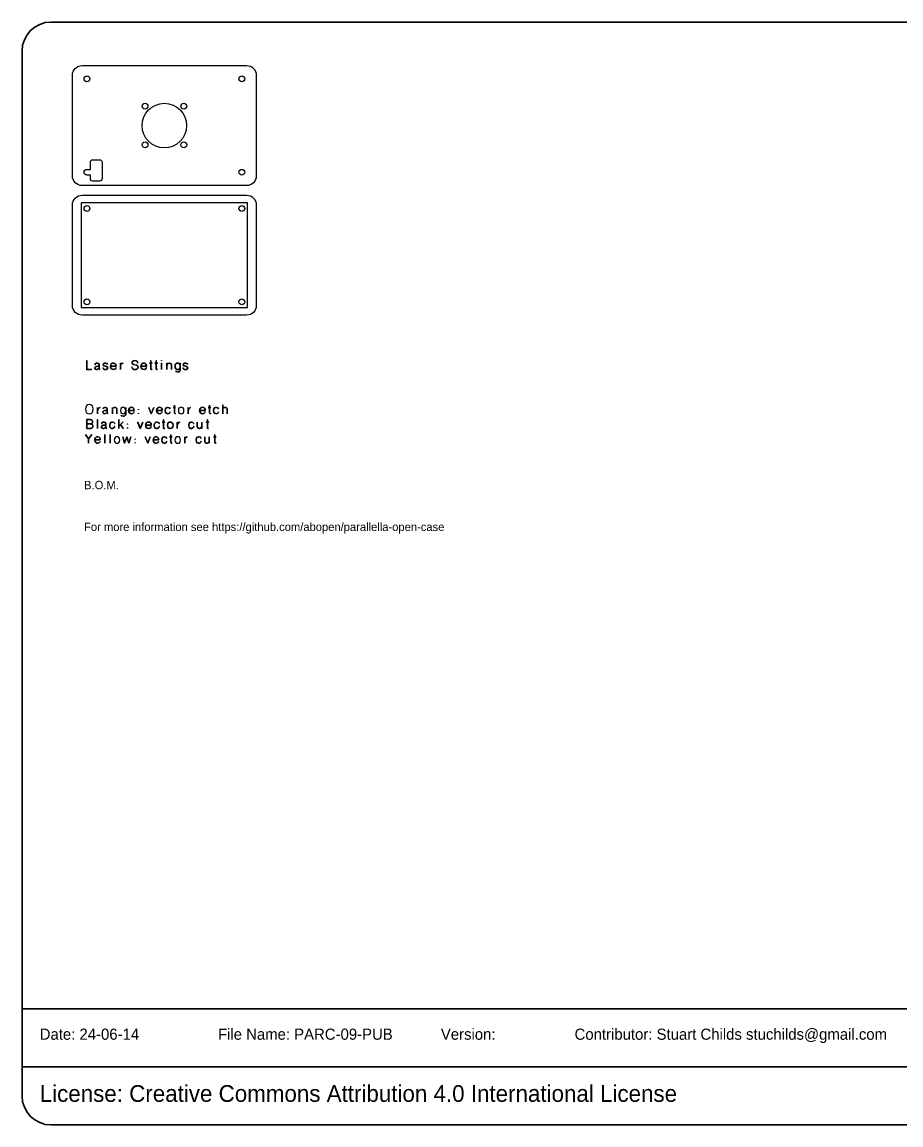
# Model space of a CAD drawing. Header units: inches. Extents: x 15 to 785, y -585 to -15.
# Drawn here: x 15 to 469, y -585 to -15 of the extents above; entities that cross this region are included whole.
import ezdxf

# ---------------------------------------------------------------- set-up
doc = ezdxf.new("R2010")
doc.units = ezdxf.units.IN
doc.header["$MEASUREMENT"] = 0
doc.layers.add('Layer 1', color=7, linetype='Continuous')

# ---------------------------------------------------------------- blocks, each defined once
blk = doc.blocks.new('block 2')
at = {"layer": 'Layer 1', "color": 179, "lineweight": 35, "true_color": 0x231f20}
blk.add_lwpolyline([(785, -555), (15, -555), (15, -525), (785, -525), (785, -555)], dxfattribs=at)
blk.add_open_spline([(785, -570), (785, -578.28), (778.28, -585), (770, -585), (770, -585), (30, -585), (30, -585), (21.72, -585), (15, -578.28), (15, -570), (15, -570), (15, -30), (15, -30), (15, -21.72), (21.72, -15), (30, -15), (30, -15), (770, -15), (770, -15), (778.28, -15), (785, -21.72), (785, -30), (785, -30), (785, -570), (785, -570)], degree=3, knots=[0, 0, 0, 0, 1, 1, 1, 2, 2, 2, 3, 3, 3, 4, 4, 4, 5, 5, 5, 6, 6, 6, 7, 7, 7, 8, 8, 8, 8], dxfattribs=at)

msp = doc.modelspace()

# ---------------------------------------------------------------- linework, layer by layer
at = {"layer": 'Layer 1', "color": 30, "lineweight": 25, "true_color": 0xf5821f}
msp.add_lwpolyline([(131.54, -108.49), (45.54, -108.49), (45.54, -162.49), (131.54, -162.49), (131.54, -108.49)], dxfattribs=at)
at = {"layer": 'Layer 1', "color": 2, "lineweight": 25, "true_color": 0xfff100}
for points, knots in [([(131.04, -37.49), (131.04, -37.49), (46.04, -37.49), (46.04, -37.49), (43.27, -37.49), (41.04, -39.72), (41.04, -42.49), (41.04, -42.49), (41.04, -94.49), (41.04, -94.49), (41.04, -97.26), (43.27, -99.49), (46.04, -99.49), (46.04, -99.49), (131.04, -99.49), (131.04, -99.49), (133.81, -99.49), (136.04, -97.26), (136.04, -94.49), (136.04, -94.49), (136.04, -42.49), (136.04, -42.49), (136.04, -39.72), (133.81, -37.49), (131.04, -37.49)], [0, 0, 0, 0, 1, 1, 1, 2, 2, 2, 3, 3, 3, 4, 4, 4, 5, 5, 5, 6, 6, 6, 7, 7, 7, 8, 8, 8, 8]), ([(131.04, -104.49), (131.04, -104.49), (46.04, -104.49), (46.04, -104.49), (43.27, -104.49), (41.04, -106.72), (41.04, -109.49), (41.04, -109.49), (41.04, -161.49), (41.04, -161.49), (41.04, -164.26), (43.27, -166.49), (46.04, -166.49), (46.04, -166.49), (131.04, -166.49), (131.04, -166.49), (133.81, -166.49), (136.04, -164.26), (136.04, -161.49), (136.04, -161.49), (136.04, -109.49), (136.04, -109.49), (136.04, -106.72), (133.81, -104.49), (131.04, -104.49)], [0, 0, 0, 0, 1, 1, 1, 2, 2, 2, 3, 3, 3, 4, 4, 4, 5, 5, 5, 6, 6, 6, 7, 7, 7, 8, 8, 8, 8]), ([(49.39, -230.47), (49.39, -230.47), (51.05, -228.09), (51.05, -228.09), (51.05, -228.09), (49.39, -230.47), (49.39, -230.47), (49.39, -230.47), (47.72, -228.09), (47.72, -228.09), (47.72, -228.09), (49.39, -230.47), (49.39, -230.47), (49.39, -230.47), (49.39, -232.67), (49.39, -232.67), (49.39, -232.67), (49.39, -230.47), (49.39, -230.47)], [0, 0, 0, 0, 1, 1, 1, 2, 2, 2, 3, 3, 3, 4, 4, 4, 5, 5, 5, 6, 6, 6, 6]), ([(52.59, -230.93), (52.59, -230.93), (55.43, -230.93), (55.43, -230.93), (55.43, -230.23), (55.15, -229.33), (54.14, -229.33), (53.13, -229.33), (52.58, -230.01), (52.58, -231.06), (52.58, -232.12), (53.29, -232.67), (54.14, -232.65), (54.99, -232.62), (55.36, -231.96), (55.4, -231.73), (55.36, -231.96), (54.99, -232.62), (54.14, -232.65), (53.29, -232.67), (52.58, -232.12), (52.58, -231.06), (52.58, -230.01), (53.13, -229.33), (54.14, -229.33), (55.15, -229.33), (55.43, -230.23), (55.43, -230.93), (55.43, -230.93), (52.59, -230.93), (52.59, -230.93)], [0, 0, 0, 0, 1, 1, 1, 2, 2, 2, 3, 3, 3, 4, 4, 4, 5, 5, 5, 6, 6, 6, 7, 7, 7, 8, 8, 8, 9, 9, 9, 10, 10, 10, 10]), ([(57.68, -232.67), (57.68, -232.67), (57.68, -228.09), (57.68, -228.09), (57.68, -228.09), (57.68, -232.67), (57.68, -232.67)], [0, 0, 0, 0, 1, 1, 1, 2, 2, 2, 2]), ([(60.48, -232.67), (60.48, -232.67), (60.48, -228.09), (60.48, -228.09), (60.48, -228.09), (60.48, -232.67), (60.48, -232.67)], [0, 0, 0, 0, 1, 1, 1, 2, 2, 2, 2]), ([(62.59, -231.01), (62.59, -229.73), (63.25, -229.35), (64.04, -229.35), (64.83, -229.35), (65.48, -229.73), (65.48, -231.01), (65.48, -232.3), (64.83, -232.67), (64.04, -232.67), (63.25, -232.67), (62.59, -232.3), (62.59, -231.01)], [0, 0, 0, 0, 1, 1, 1, 2, 2, 2, 3, 3, 3, 4, 4, 4, 4]), ([(62.59, -231.01), (62.59, -229.73), (63.25, -229.35), (64.04, -229.35), (64.83, -229.35), (65.48, -229.73), (65.48, -231.01), (65.48, -232.3), (64.83, -232.67), (64.04, -232.67), (63.25, -232.67), (62.59, -232.3), (62.59, -231.01)], [0, 0, 0, 0, 1, 1, 1, 2, 2, 2, 3, 3, 3, 4, 4, 4, 4]), ([(67.93, -232.67), (67.93, -232.67), (69.05, -229.42), (69.05, -229.42), (69.05, -229.42), (70.18, -232.67), (70.18, -232.67), (70.18, -232.67), (71.12, -229.42), (71.12, -229.42), (71.12, -229.42), (70.18, -232.67), (70.18, -232.67), (70.18, -232.67), (69.05, -229.42), (69.05, -229.42), (69.05, -229.42), (67.93, -232.67), (67.93, -232.67), (67.93, -232.67), (66.99, -229.42), (66.99, -229.42), (66.99, -229.42), (67.93, -232.67), (67.93, -232.67)], [0, 0, 0, 0, 1, 1, 1, 2, 2, 2, 3, 3, 3, 4, 4, 4, 5, 5, 5, 6, 6, 6, 7, 7, 7, 8, 8, 8, 8]), ([(73.38, -230.67), (73.38, -230.67), (73.38, -230.32), (73.38, -230.32), (73.38, -230.32), (73.38, -230.67), (73.38, -230.67)], [0, 0, 0, 0, 1, 1, 1, 2, 2, 2, 2]), ([(73.38, -232.67), (73.38, -232.67), (73.38, -232.33), (73.38, -232.33), (73.38, -232.33), (73.38, -232.67), (73.38, -232.67)], [0, 0, 0, 0, 1, 1, 1, 2, 2, 2, 2]), ([(81.26, -229.42), (81.26, -229.42), (79.96, -232.67), (79.96, -232.67), (79.96, -232.67), (78.67, -229.42), (78.67, -229.42), (78.67, -229.42), (79.96, -232.67), (79.96, -232.67), (79.96, -232.67), (81.26, -229.42), (81.26, -229.42)], [0, 0, 0, 0, 1, 1, 1, 2, 2, 2, 3, 3, 3, 4, 4, 4, 4]), ([(85.59, -230.93), (85.59, -230.23), (85.32, -229.33), (84.31, -229.33), (83.3, -229.33), (82.75, -230.01), (82.75, -231.06), (82.75, -232.12), (83.46, -232.67), (84.31, -232.65), (85.16, -232.62), (85.52, -231.96), (85.57, -231.73), (85.52, -231.96), (85.16, -232.62), (84.31, -232.65), (83.46, -232.67), (82.75, -232.12), (82.75, -231.06), (82.75, -230.01), (83.3, -229.33), (84.31, -229.33), (85.32, -229.33), (85.59, -230.23), (85.59, -230.93), (85.59, -230.93), (82.76, -230.93), (82.76, -230.93), (82.76, -230.93), (85.59, -230.93), (85.59, -230.93)], [0, 0, 0, 0, 1, 1, 1, 2, 2, 2, 3, 3, 3, 4, 4, 4, 5, 5, 5, 6, 6, 6, 7, 7, 7, 8, 8, 8, 9, 9, 9, 10, 10, 10, 10]), ([(88.62, -232.67), (88.08, -232.67), (87.16, -232.59), (87.16, -230.99), (87.16, -229.4), (88.19, -229.38), (88.64, -229.38), (89.09, -229.38), (89.69, -229.73), (89.73, -230.18), (89.69, -229.73), (89.09, -229.38), (88.64, -229.38), (88.19, -229.38), (87.16, -229.4), (87.16, -230.99), (87.16, -232.59), (88.08, -232.67), (88.62, -232.67), (89.16, -232.67), (89.73, -232.17), (89.75, -231.64), (89.73, -232.17), (89.16, -232.67), (88.62, -232.67)], [0, 0, 0, 0, 1, 1, 1, 2, 2, 2, 3, 3, 3, 4, 4, 4, 5, 5, 5, 6, 6, 6, 7, 7, 7, 8, 8, 8, 8]), ([(91.24, -229.38), (91.24, -229.38), (92.57, -229.38), (92.57, -229.38), (92.57, -229.38), (91.24, -229.38), (91.24, -229.38)], [0, 0, 0, 0, 1, 1, 1, 2, 2, 2, 2]), ([(92.55, -232.64), (92.24, -232.66), (91.91, -232.67), (91.91, -232.25), (91.91, -231.82), (91.91, -228.18), (91.91, -228.18), (91.91, -228.18), (91.91, -231.82), (91.91, -232.25), (91.91, -232.67), (92.24, -232.66), (92.55, -232.64)], [0, 0, 0, 0, 1, 1, 1, 2, 2, 2, 3, 3, 3, 4, 4, 4, 4]), ([(93.99, -231.01), (93.99, -229.73), (94.65, -229.35), (95.44, -229.35), (96.23, -229.35), (96.88, -229.73), (96.88, -231.01), (96.88, -232.3), (96.23, -232.67), (95.44, -232.67), (94.65, -232.67), (93.99, -232.3), (93.99, -231.01)], [0, 0, 0, 0, 1, 1, 1, 2, 2, 2, 3, 3, 3, 4, 4, 4, 4]), ([(93.99, -231.01), (93.99, -229.73), (94.65, -229.35), (95.44, -229.35), (96.23, -229.35), (96.88, -229.73), (96.88, -231.01), (96.88, -232.3), (96.23, -232.67), (95.44, -232.67), (94.65, -232.67), (93.99, -232.3), (93.99, -231.01)], [0, 0, 0, 0, 1, 1, 1, 2, 2, 2, 3, 3, 3, 4, 4, 4, 4]), ([(99.09, -231.01), (99.07, -230.28), (99.75, -229.41), (100.34, -229.42), (99.75, -229.41), (99.07, -230.28), (99.09, -231.01)], [0, 0, 0, 0, 1, 1, 1, 2, 2, 2, 2]), ([(99.09, -232.67), (99.09, -232.67), (99.09, -229.42), (99.09, -229.42), (99.09, -229.42), (99.09, -232.67), (99.09, -232.67)], [0, 0, 0, 0, 1, 1, 1, 2, 2, 2, 2]), ([(107.56, -231.64), (107.54, -232.17), (106.97, -232.67), (106.43, -232.67), (105.89, -232.67), (104.97, -232.59), (104.97, -230.99), (104.97, -229.4), (106, -229.38), (106.45, -229.38), (106.9, -229.38), (107.5, -229.73), (107.54, -230.18), (107.5, -229.73), (106.9, -229.38), (106.45, -229.38), (106, -229.38), (104.97, -229.4), (104.97, -230.99), (104.97, -232.59), (105.89, -232.67), (106.43, -232.67), (106.97, -232.67), (107.54, -232.17), (107.56, -231.64)], [0, 0, 0, 0, 1, 1, 1, 2, 2, 2, 3, 3, 3, 4, 4, 4, 5, 5, 5, 6, 6, 6, 7, 7, 7, 8, 8, 8, 8]), ([(109.37, -229.4), (109.37, -229.4), (109.37, -231.53), (109.37, -231.82), (109.37, -232.12), (109.67, -232.66), (110.47, -232.67), (111.29, -232.67), (111.72, -232.05), (111.72, -231.46), (111.72, -232.05), (111.29, -232.67), (110.47, -232.67), (109.67, -232.66), (109.37, -232.12), (109.37, -231.82), (109.37, -231.53), (109.37, -229.4), (109.37, -229.4)], [0, 0, 0, 0, 1, 1, 1, 2, 2, 2, 3, 3, 3, 4, 4, 4, 5, 5, 5, 6, 6, 6, 6]), ([(111.72, -229.4), (111.72, -229.4), (111.72, -232.67), (111.72, -232.67), (111.72, -232.67), (111.72, -229.4), (111.72, -229.4)], [0, 0, 0, 0, 1, 1, 1, 2, 2, 2, 2]), ([(113.93, -229.38), (113.93, -229.38), (115.26, -229.38), (115.26, -229.38), (115.26, -229.38), (113.93, -229.38), (113.93, -229.38)], [0, 0, 0, 0, 1, 1, 1, 2, 2, 2, 2]), ([(115.25, -232.64), (114.94, -232.66), (114.6, -232.67), (114.6, -232.25), (114.6, -231.82), (114.6, -228.18), (114.6, -228.18), (114.6, -228.18), (114.6, -231.82), (114.6, -232.25), (114.6, -232.67), (114.94, -232.66), (115.25, -232.64)], [0, 0, 0, 0, 1, 1, 1, 2, 2, 2, 3, 3, 3, 4, 4, 4, 4])]:
    msp.add_open_spline(points, degree=3, knots=knots, dxfattribs=at)
at = {"layer": 'Layer 1', "color": 179, "lineweight": 25, "true_color": 0x231f20}
for points in [[(48.54, -42.86), (47.71, -42.86), (47.04, -43.53), (47.04, -44.36), (47.04, -45.19), (47.71, -45.86), (48.54, -45.86), (49.36, -45.86), (50.04, -45.19), (50.04, -44.36), (50.04, -43.53), (49.36, -42.86), (48.54, -42.86)], [(128.55, -42.86), (127.72, -42.86), (127.05, -43.53), (127.05, -44.36), (127.05, -45.19), (127.72, -45.86), (128.55, -45.86), (129.37, -45.86), (130.05, -45.19), (130.05, -44.36), (130.05, -43.53), (129.37, -42.86), (128.55, -42.86)], [(88.54, -57), (82.19, -57), (77.04, -62.14), (77.04, -68.5), (77.04, -74.85), (82.19, -80), (88.54, -80), (94.89, -80), (100.04, -74.85), (100.04, -68.5), (100.04, -62.14), (94.89, -57), (88.54, -57)], [(78.55, -56.98), (77.72, -56.98), (77.05, -57.66), (77.05, -58.48), (77.05, -59.31), (77.72, -59.98), (78.55, -59.98), (79.38, -59.98), (80.05, -59.31), (80.05, -58.48), (80.05, -57.66), (79.38, -56.98), (78.55, -56.98)], [(98.55, -56.98), (97.72, -56.98), (97.05, -57.66), (97.05, -58.48), (97.05, -59.31), (97.72, -59.98), (98.55, -59.98), (99.38, -59.98), (100.05, -59.31), (100.05, -58.48), (100.05, -57.66), (99.38, -56.98), (98.55, -56.98)], [(78.55, -76.98), (77.72, -76.98), (77.05, -77.66), (77.05, -78.48), (77.05, -79.31), (77.72, -79.98), (78.55, -79.98), (79.38, -79.98), (80.05, -79.31), (80.05, -78.48), (80.05, -77.66), (79.38, -76.98), (78.55, -76.98)], [(98.55, -76.98), (97.72, -76.98), (97.05, -77.66), (97.05, -78.48), (97.05, -79.31), (97.72, -79.98), (98.55, -79.98), (99.38, -79.98), (100.05, -79.31), (100.05, -78.48), (100.05, -77.66), (99.38, -76.98), (98.55, -76.98)], [(128.55, -91.12), (127.72, -91.12), (127.05, -91.79), (127.05, -92.62), (127.05, -93.45), (127.72, -94.12), (128.55, -94.12), (129.37, -94.12), (130.05, -93.45), (130.05, -92.62), (130.05, -91.79), (129.37, -91.12), (128.55, -91.12)], [(48.54, -109.86), (47.71, -109.86), (47.04, -110.53), (47.04, -111.36), (47.04, -112.19), (47.71, -112.86), (48.54, -112.86), (49.36, -112.86), (50.04, -112.19), (50.04, -111.36), (50.04, -110.53), (49.36, -109.86), (48.54, -109.86)], [(128.55, -109.86), (127.72, -109.86), (127.05, -110.53), (127.05, -111.36), (127.05, -112.19), (127.72, -112.86), (128.55, -112.86), (129.37, -112.86), (130.05, -112.19), (130.05, -111.36), (130.05, -110.53), (129.37, -109.86), (128.55, -109.86)], [(48.54, -158.12), (47.71, -158.12), (47.04, -158.79), (47.04, -159.62), (47.04, -160.45), (47.71, -161.12), (48.54, -161.12), (49.36, -161.12), (50.04, -160.45), (50.04, -159.62), (50.04, -158.79), (49.36, -158.12), (48.54, -158.12)], [(128.55, -158.12), (127.72, -158.12), (127.05, -158.79), (127.05, -159.62), (127.05, -160.45), (127.72, -161.12), (128.55, -161.12), (129.37, -161.12), (130.05, -160.45), (130.05, -159.62), (130.05, -158.79), (129.37, -158.12), (128.55, -158.12)]]:
    msp.add_open_spline(points, degree=3, knots=[0, 0, 0, 0, 1, 1, 1, 2, 2, 2, 3, 3, 3, 4, 4, 4, 4], dxfattribs=at)
at = {"layer": 'Layer 1', "color": 7, "lineweight": 25, "true_color": 0xffffff}
msp.add_open_spline([(55.06, -86.18), (55.06, -86.18), (51.56, -86.18), (51.56, -86.18), (50.87, -86.18), (50.31, -86.74), (50.31, -87.43), (50.31, -87.43), (50.31, -91.12), (50.31, -91.12), (50.31, -91.12), (48.54, -91.12), (48.54, -91.12), (47.71, -91.12), (47.04, -91.79), (47.04, -92.62), (47.04, -93.45), (47.71, -94.12), (48.54, -94.12), (48.54, -94.12), (50.31, -94.12), (50.31, -94.12), (50.31, -94.12), (50.31, -95.93), (50.31, -95.93), (50.31, -96.62), (50.87, -97.18), (51.56, -97.18), (51.56, -97.18), (55.06, -97.18), (55.06, -97.18), (55.75, -97.18), (56.31, -96.62), (56.31, -95.93), (56.31, -95.93), (56.31, -87.43), (56.31, -87.43), (56.31, -86.74), (55.75, -86.18), (55.06, -86.18)], degree=3, knots=[0, 0, 0, 0, 1, 1, 1, 2, 2, 2, 3, 3, 3, 4, 4, 4, 5, 5, 5, 6, 6, 6, 7, 7, 7, 8, 8, 8, 9, 9, 9, 10, 10, 10, 11, 11, 11, 12, 12, 12, 13, 13, 13, 13], dxfattribs=at)
at = {"layer": 'Layer 1', "color": 179, "lineweight": 35, "true_color": 0x231f20}
for points, knots in [([(51.08, -194.57), (51.08, -194.57), (48.41, -194.57), (48.41, -194.57), (48.41, -194.57), (48.41, -189.99), (48.41, -189.99), (48.41, -189.99), (48.41, -194.57), (48.41, -194.57), (48.41, -194.57), (51.08, -194.57), (51.08, -194.57)], [0, 0, 0, 0, 1, 1, 1, 2, 2, 2, 3, 3, 3, 4, 4, 4, 4]), ([(54.92, -193.74), (54.73, -194.02), (54.08, -194.63), (53.56, -194.61), (53.03, -194.59), (52.61, -194.43), (52.61, -193.84), (52.61, -193.25), (52.97, -193.01), (53.64, -192.94), (54.31, -192.88), (54.61, -192.78), (54.92, -192.69), (54.61, -192.78), (54.31, -192.88), (53.64, -192.94), (52.97, -193.01), (52.61, -193.25), (52.61, -193.84), (52.61, -194.43), (53.03, -194.59), (53.56, -194.61), (54.08, -194.63), (54.73, -194.02), (54.92, -193.74)], [0, 0, 0, 0, 1, 1, 1, 2, 2, 2, 3, 3, 3, 4, 4, 4, 5, 5, 5, 6, 6, 6, 7, 7, 7, 8, 8, 8, 8]), ([(55.38, -194.57), (55.38, -194.57), (54.92, -194.54), (54.92, -194.16), (54.92, -194.16), (54.92, -192.07), (54.92, -192.07), (54.92, -191.81), (54.79, -191.3), (53.93, -191.3), (53.08, -191.3), (52.76, -191.68), (52.76, -192.08), (52.76, -191.68), (53.08, -191.3), (53.93, -191.3), (54.79, -191.3), (54.92, -191.81), (54.92, -192.07), (54.92, -192.07), (54.92, -194.16), (54.92, -194.16), (54.92, -194.54), (55.38, -194.57), (55.38, -194.57)], [0, 0, 0, 0, 1, 1, 1, 2, 2, 2, 3, 3, 3, 4, 4, 4, 5, 5, 5, 6, 6, 6, 7, 7, 7, 8, 8, 8, 8]), ([(59.09, -191.9), (59.1, -191.74), (58.89, -191.3), (58.09, -191.27), (57.29, -191.25), (56.92, -191.5), (56.92, -191.99), (56.92, -192.48), (57.34, -192.64), (57.49, -192.68), (57.49, -192.68), (58.69, -193.04), (58.69, -193.04), (58.85, -193.08), (59.23, -193.25), (59.23, -193.72), (59.23, -194.19), (58.73, -194.57), (58.09, -194.57), (57.46, -194.57), (56.88, -194.24), (56.88, -193.74), (56.88, -194.24), (57.46, -194.57), (58.09, -194.57), (58.73, -194.57), (59.23, -194.19), (59.23, -193.72), (59.23, -193.25), (58.85, -193.08), (58.69, -193.04), (58.69, -193.04), (57.49, -192.68), (57.49, -192.68), (57.34, -192.64), (56.92, -192.48), (56.92, -191.99), (56.92, -191.5), (57.29, -191.25), (58.09, -191.27), (58.89, -191.3), (59.1, -191.74), (59.09, -191.9)], [0, 0, 0, 0, 1, 1, 1, 2, 2, 2, 3, 3, 3, 4, 4, 4, 5, 5, 5, 6, 6, 6, 7, 7, 7, 8, 8, 8, 9, 9, 9, 10, 10, 10, 11, 11, 11, 12, 12, 12, 13, 13, 13, 14, 14, 14, 14]), ([(63.55, -192.83), (63.55, -192.13), (63.27, -191.23), (62.26, -191.23), (61.26, -191.23), (60.71, -191.91), (60.71, -192.96), (60.71, -194.02), (61.42, -194.57), (62.26, -194.55), (63.12, -194.52), (63.48, -193.86), (63.53, -193.63), (63.48, -193.86), (63.12, -194.52), (62.26, -194.55), (61.42, -194.57), (60.71, -194.02), (60.71, -192.96), (60.71, -191.91), (61.26, -191.23), (62.26, -191.23), (63.27, -191.23), (63.55, -192.13), (63.55, -192.83), (63.55, -192.83), (60.71, -192.83), (60.71, -192.83), (60.71, -192.83), (63.55, -192.83), (63.55, -192.83)], [0, 0, 0, 0, 1, 1, 1, 2, 2, 2, 3, 3, 3, 4, 4, 4, 5, 5, 5, 6, 6, 6, 7, 7, 7, 8, 8, 8, 9, 9, 9, 10, 10, 10, 10]), ([(65.83, -192.91), (65.81, -192.18), (66.48, -191.31), (67.07, -191.32), (66.48, -191.31), (65.81, -192.18), (65.83, -192.91)], [0, 0, 0, 0, 1, 1, 1, 2, 2, 2, 2]), ([(65.83, -194.57), (65.83, -194.57), (65.83, -191.32), (65.83, -191.32), (65.83, -191.32), (65.83, -194.57), (65.83, -194.57)], [0, 0, 0, 0, 1, 1, 1, 2, 2, 2, 2]), ([(71.71, -193.19), (71.71, -194.21), (72.48, -194.61), (73.39, -194.61), (74.31, -194.61), (74.89, -194.03), (74.91, -193.47), (74.93, -192.91), (74.64, -192.47), (74.08, -192.35), (74.08, -192.35), (72.52, -192.01), (72.52, -192.01), (72.08, -191.91), (71.82, -191.66), (71.82, -191.06), (71.82, -190.47), (72.32, -189.95), (73.24, -189.95), (74.15, -189.95), (74.82, -190.38), (74.79, -191.14), (74.82, -190.38), (74.15, -189.95), (73.24, -189.95), (72.32, -189.95), (71.82, -190.47), (71.82, -191.06), (71.82, -191.66), (72.07, -191.91), (72.52, -192.01), (72.52, -192.01), (74.08, -192.35), (74.08, -192.35), (74.65, -192.47), (74.93, -192.91), (74.91, -193.47), (74.89, -194.03), (74.31, -194.61), (73.39, -194.61), (72.48, -194.61), (71.71, -194.21), (71.71, -193.19)], [0, 0, 0, 0, 1, 1, 1, 2, 2, 2, 3, 3, 3, 4, 4, 4, 5, 5, 5, 6, 6, 6, 7, 7, 7, 8, 8, 8, 9, 9, 9, 10, 10, 10, 11, 11, 11, 12, 12, 12, 13, 13, 13, 14, 14, 14, 14]), ([(76.46, -192.83), (76.46, -192.83), (79.3, -192.83), (79.3, -192.83), (79.3, -192.13), (79.02, -191.23), (78.01, -191.23), (77, -191.23), (76.45, -191.91), (76.45, -192.96), (76.45, -194.02), (77.16, -194.57), (78.01, -194.55), (78.86, -194.52), (79.23, -193.86), (79.27, -193.63), (79.23, -193.86), (78.86, -194.52), (78.01, -194.55), (77.16, -194.57), (76.45, -194.02), (76.45, -192.96), (76.45, -191.91), (77, -191.23), (78.01, -191.23), (79.02, -191.23), (79.3, -192.13), (79.3, -192.83), (79.3, -192.83), (76.46, -192.83), (76.46, -192.83)], [0, 0, 0, 0, 1, 1, 1, 2, 2, 2, 3, 3, 3, 4, 4, 4, 5, 5, 5, 6, 6, 6, 7, 7, 7, 8, 8, 8, 9, 9, 9, 10, 10, 10, 10]), ([(80.86, -191.28), (80.86, -191.28), (82.19, -191.28), (82.19, -191.28), (82.19, -191.28), (80.86, -191.28), (80.86, -191.28)], [0, 0, 0, 0, 1, 1, 1, 2, 2, 2, 2]), ([(82.18, -194.54), (81.87, -194.56), (81.53, -194.57), (81.53, -194.15), (81.53, -193.72), (81.53, -190.08), (81.53, -190.08), (81.53, -190.08), (81.53, -193.72), (81.53, -194.15), (81.53, -194.57), (81.87, -194.56), (82.18, -194.54)], [0, 0, 0, 0, 1, 1, 1, 2, 2, 2, 3, 3, 3, 4, 4, 4, 4]), ([(83.62, -191.28), (83.62, -191.28), (84.95, -191.28), (84.95, -191.28), (84.95, -191.28), (83.62, -191.28), (83.62, -191.28)], [0, 0, 0, 0, 1, 1, 1, 2, 2, 2, 2]), ([(84.93, -194.54), (84.62, -194.56), (84.29, -194.57), (84.29, -194.15), (84.29, -193.72), (84.29, -190.08), (84.29, -190.08), (84.29, -190.08), (84.29, -193.72), (84.29, -194.15), (84.29, -194.57), (84.62, -194.56), (84.93, -194.54)], [0, 0, 0, 0, 1, 1, 1, 2, 2, 2, 3, 3, 3, 4, 4, 4, 4]), ([(87.07, -190.1), (87.07, -190.1), (87.07, -189.99), (87.07, -189.99), (87.07, -189.99), (87.07, -190.1), (87.07, -190.1)], [0, 0, 0, 0, 1, 1, 1, 2, 2, 2, 2]), ([(87.07, -194.57), (87.07, -194.57), (87.07, -191.31), (87.07, -191.31), (87.07, -191.31), (87.07, -194.58), (87.07, -194.57)], [0, 0, 0, 0, 1, 1, 1, 2, 2, 2, 2]), ([(92.2, -194.57), (92.2, -194.57), (92.2, -192.45), (92.2, -192.16), (92.2, -191.87), (91.91, -191.32), (91.11, -191.32), (90.29, -191.31), (89.87, -191.94), (89.87, -192.52), (89.87, -191.94), (90.29, -191.31), (91.11, -191.32), (91.91, -191.32), (92.2, -191.87), (92.2, -192.16), (92.2, -192.45), (92.2, -194.57), (92.2, -194.57)], [0, 0, 0, 0, 1, 1, 1, 2, 2, 2, 3, 3, 3, 4, 4, 4, 5, 5, 5, 6, 6, 6, 6]), ([(89.87, -194.57), (89.87, -194.57), (89.87, -191.32), (89.87, -191.32), (89.87, -191.32), (89.87, -194.57), (89.87, -194.57)], [0, 0, 0, 0, 1, 1, 1, 2, 2, 2, 2]), ([(95.38, -191.28), (96.12, -191.28), (96.73, -191.65), (96.73, -192.92), (96.73, -194.19), (96.12, -194.56), (95.38, -194.56), (94.64, -194.56), (94.04, -194.19), (94.04, -192.92), (94.04, -191.65), (94.64, -191.28), (95.38, -191.28)], [0, 0, 0, 0, 1, 1, 1, 2, 2, 2, 3, 3, 3, 4, 4, 4, 4]), ([(95.38, -191.28), (96.12, -191.28), (96.73, -191.65), (96.73, -192.92), (96.73, -194.19), (96.12, -194.56), (95.38, -194.56), (94.64, -194.56), (94.04, -194.19), (94.04, -192.92), (94.04, -191.65), (94.64, -191.28), (95.38, -191.28)], [0, 0, 0, 0, 1, 1, 1, 2, 2, 2, 3, 3, 3, 4, 4, 4, 4]), ([(94.23, -195.24), (94.3, -195.62), (94.76, -195.83), (95.4, -195.86), (96.05, -195.88), (96.73, -195.4), (96.73, -194.81), (96.73, -194.21), (96.73, -191.34), (96.73, -191.34), (96.73, -191.34), (96.73, -194.21), (96.73, -194.81), (96.73, -195.4), (96.05, -195.88), (95.4, -195.86), (94.76, -195.83), (94.3, -195.62), (94.23, -195.24)], [0, 0, 0, 0, 1, 1, 1, 2, 2, 2, 3, 3, 3, 4, 4, 4, 5, 5, 5, 6, 6, 6, 6]), ([(100.43, -191.9), (100.45, -191.74), (100.24, -191.3), (99.44, -191.27), (98.64, -191.25), (98.27, -191.5), (98.27, -191.99), (98.27, -192.48), (98.68, -192.64), (98.83, -192.68), (98.83, -192.68), (100.03, -193.04), (100.03, -193.04), (100.19, -193.08), (100.57, -193.25), (100.57, -193.72), (100.57, -194.19), (100.07, -194.57), (99.44, -194.57), (98.8, -194.57), (98.22, -194.24), (98.22, -193.74), (98.22, -194.24), (98.8, -194.57), (99.44, -194.57), (100.07, -194.57), (100.57, -194.19), (100.57, -193.72), (100.57, -193.25), (100.19, -193.08), (100.03, -193.04), (100.03, -193.04), (98.83, -192.68), (98.83, -192.68), (98.68, -192.64), (98.27, -192.48), (98.27, -191.99), (98.27, -191.5), (98.64, -191.25), (99.44, -191.27), (100.24, -191.3), (100.45, -191.74), (100.43, -191.9)], [0, 0, 0, 0, 1, 1, 1, 2, 2, 2, 3, 3, 3, 4, 4, 4, 5, 5, 5, 6, 6, 6, 7, 7, 7, 8, 8, 8, 9, 9, 9, 10, 10, 10, 11, 11, 11, 12, 12, 12, 13, 13, 13, 14, 14, 14, 14]), ([(48.41, -222.7), (48.41, -222.7), (50.17, -222.7), (50.17, -222.7), (51.08, -222.7), (51.46, -222.15), (51.44, -221.59), (51.41, -221.04), (51.03, -220.47), (50.18, -220.47), (50.18, -220.47), (48.41, -220.47), (48.41, -220.47), (48.41, -220.47), (48.41, -225.05), (48.41, -225.05), (48.41, -225.05), (50.36, -225.05), (50.36, -225.05), (51.08, -225.05), (51.65, -224.62), (51.65, -223.9), (51.64, -223.17), (51.04, -222.7), (50.17, -222.7), (51.04, -222.7), (51.64, -223.17), (51.65, -223.9), (51.65, -224.62), (51.08, -225.05), (50.36, -225.05), (50.36, -225.05), (48.41, -225.05), (48.41, -225.05), (48.41, -225.05), (48.41, -220.47), (48.41, -220.47), (48.41, -220.47), (50.18, -220.47), (50.18, -220.47), (51.03, -220.47), (51.41, -221.04), (51.44, -221.59), (51.46, -222.15), (51.08, -222.7), (50.17, -222.7), (50.17, -222.7), (48.41, -222.7), (48.41, -222.7)], [0, 0, 0, 0, 1, 1, 1, 2, 2, 2, 3, 3, 3, 4, 4, 4, 5, 5, 5, 6, 6, 6, 7, 7, 7, 8, 8, 8, 9, 9, 9, 10, 10, 10, 11, 11, 11, 12, 12, 12, 13, 13, 13, 14, 14, 14, 15, 15, 15, 16, 16, 16, 16]), ([(53.9, -225.05), (53.9, -225.05), (53.9, -220.47), (53.9, -220.47), (53.9, -220.47), (53.9, -225.05), (53.9, -225.05)], [0, 0, 0, 0, 1, 1, 1, 2, 2, 2, 2]), ([(58.33, -224.64), (58.33, -224.64), (58.33, -222.55), (58.33, -222.55), (58.33, -222.29), (58.19, -221.78), (57.34, -221.78), (56.48, -221.78), (56.16, -222.16), (56.16, -222.56), (56.16, -222.16), (56.48, -221.78), (57.34, -221.78), (58.19, -221.78), (58.33, -222.29), (58.33, -222.55), (58.33, -222.55), (58.33, -224.64), (58.33, -224.64), (58.33, -225.02), (58.78, -225.05), (58.78, -225.05), (58.78, -225.05), (58.33, -225.02), (58.33, -224.64)], [0, 0, 0, 0, 1, 1, 1, 2, 2, 2, 3, 3, 3, 4, 4, 4, 5, 5, 5, 6, 6, 6, 7, 7, 7, 8, 8, 8, 8]), ([(61.74, -225.05), (61.2, -225.05), (60.28, -224.97), (60.28, -223.37), (60.28, -221.78), (61.31, -221.76), (61.76, -221.76), (62.21, -221.76), (62.81, -222.11), (62.85, -222.56), (62.81, -222.11), (62.21, -221.76), (61.76, -221.76), (61.31, -221.76), (60.28, -221.78), (60.28, -223.37), (60.28, -224.97), (61.2, -225.05), (61.74, -225.05), (62.28, -225.05), (62.85, -224.55), (62.87, -224.02), (62.85, -224.55), (62.28, -225.05), (61.74, -225.05)], [0, 0, 0, 0, 1, 1, 1, 2, 2, 2, 3, 3, 3, 4, 4, 4, 5, 5, 5, 6, 6, 6, 7, 7, 7, 8, 8, 8, 8]), ([(65.05, -225.05), (65.05, -225.05), (65.05, -223.77), (65.05, -223.77), (65.05, -223.77), (65.92, -222.92), (65.92, -222.92), (65.92, -222.92), (67.31, -225.05), (67.31, -225.05), (67.31, -225.05), (65.92, -222.92), (65.92, -222.92), (65.92, -222.92), (67.09, -221.8), (67.09, -221.8), (67.09, -221.8), (65.05, -223.77), (65.05, -223.77), (65.05, -223.77), (65.05, -220.47), (65.05, -220.47), (65.05, -220.47), (65.05, -225.05), (65.05, -225.05)], [0, 0, 0, 0, 1, 1, 1, 2, 2, 2, 3, 3, 3, 4, 4, 4, 5, 5, 5, 6, 6, 6, 7, 7, 7, 8, 8, 8, 8]), ([(77.38, -221.8), (77.38, -221.8), (76.08, -225.05), (76.08, -225.05), (76.08, -225.05), (74.79, -221.8), (74.79, -221.8), (74.79, -221.8), (76.08, -225.05), (76.08, -225.05), (76.08, -225.05), (77.38, -221.8), (77.38, -221.8)], [0, 0, 0, 0, 1, 1, 1, 2, 2, 2, 3, 3, 3, 4, 4, 4, 4]), ([(78.88, -223.31), (78.88, -223.31), (81.72, -223.31), (81.72, -223.31), (81.72, -222.61), (81.44, -221.71), (80.43, -221.71), (79.43, -221.71), (78.88, -222.39), (78.88, -223.44), (78.88, -224.5), (79.59, -225.05), (80.43, -225.03), (81.28, -225), (81.65, -224.34), (81.7, -224.11), (81.65, -224.34), (81.28, -225), (80.43, -225.03), (79.59, -225.05), (78.88, -224.5), (78.88, -223.44), (78.88, -222.39), (79.43, -221.71), (80.43, -221.71), (81.44, -221.71), (81.72, -222.61), (81.72, -223.31), (81.72, -223.31), (78.88, -223.31), (78.88, -223.31)], [0, 0, 0, 0, 1, 1, 1, 2, 2, 2, 3, 3, 3, 4, 4, 4, 5, 5, 5, 6, 6, 6, 7, 7, 7, 8, 8, 8, 9, 9, 9, 10, 10, 10, 10]), ([(84.74, -225.05), (84.21, -225.05), (83.29, -224.97), (83.29, -223.37), (83.29, -221.78), (84.32, -221.76), (84.77, -221.76), (85.22, -221.76), (85.82, -222.11), (85.86, -222.56), (85.82, -222.11), (85.22, -221.76), (84.77, -221.76), (84.32, -221.76), (83.29, -221.78), (83.29, -223.37), (83.29, -224.97), (84.21, -225.05), (84.74, -225.05), (85.28, -225.05), (85.86, -224.55), (85.87, -224.02), (85.86, -224.55), (85.28, -225.05), (84.74, -225.05)], [0, 0, 0, 0, 1, 1, 1, 2, 2, 2, 3, 3, 3, 4, 4, 4, 5, 5, 5, 6, 6, 6, 7, 7, 7, 8, 8, 8, 8]), ([(87.37, -221.76), (87.37, -221.76), (88.69, -221.76), (88.69, -221.76), (88.69, -221.76), (87.37, -221.76), (87.37, -221.76)], [0, 0, 0, 0, 1, 1, 1, 2, 2, 2, 2]), ([(88.68, -225.02), (88.37, -225.04), (88.03, -225.05), (88.03, -224.63), (88.03, -224.2), (88.03, -220.56), (88.03, -220.56), (88.03, -220.56), (88.03, -224.2), (88.03, -224.63), (88.03, -225.05), (88.37, -225.04), (88.68, -225.02)], [0, 0, 0, 0, 1, 1, 1, 2, 2, 2, 3, 3, 3, 4, 4, 4, 4]), ([(90.12, -223.39), (90.12, -222.11), (90.78, -221.73), (91.56, -221.73), (92.36, -221.73), (93.01, -222.11), (93.01, -223.39), (93.01, -224.68), (92.36, -225.05), (91.56, -225.05), (90.78, -225.05), (90.12, -224.68), (90.12, -223.39)], [0, 0, 0, 0, 1, 1, 1, 2, 2, 2, 3, 3, 3, 4, 4, 4, 4]), ([(90.12, -223.39), (90.12, -222.11), (90.78, -221.73), (91.56, -221.73), (92.36, -221.73), (93.01, -222.11), (93.01, -223.39), (93.01, -224.68), (92.36, -225.05), (91.56, -225.05), (90.78, -225.05), (90.12, -224.68), (90.12, -223.39)], [0, 0, 0, 0, 1, 1, 1, 2, 2, 2, 3, 3, 3, 4, 4, 4, 4]), ([(95.22, -223.39), (95.2, -222.66), (95.87, -221.79), (96.47, -221.8), (95.87, -221.79), (95.2, -222.66), (95.22, -223.39)], [0, 0, 0, 0, 1, 1, 1, 2, 2, 2, 2]), ([(95.22, -225.05), (95.22, -225.05), (95.22, -221.8), (95.22, -221.8), (95.22, -221.8), (95.22, -225.05), (95.22, -225.05)], [0, 0, 0, 0, 1, 1, 1, 2, 2, 2, 2]), ([(102.55, -225.05), (102.02, -225.05), (101.1, -224.97), (101.1, -223.37), (101.1, -221.78), (102.13, -221.76), (102.58, -221.76), (103.03, -221.76), (103.63, -222.11), (103.67, -222.56), (103.63, -222.11), (103.03, -221.76), (102.58, -221.76), (102.13, -221.76), (101.1, -221.78), (101.1, -223.37), (101.1, -224.97), (102.02, -225.05), (102.55, -225.05), (103.09, -225.05), (103.67, -224.55), (103.69, -224.02), (103.67, -224.55), (103.09, -225.05), (102.55, -225.05)], [0, 0, 0, 0, 1, 1, 1, 2, 2, 2, 3, 3, 3, 4, 4, 4, 5, 5, 5, 6, 6, 6, 7, 7, 7, 8, 8, 8, 8]), ([(105.5, -221.78), (105.5, -221.78), (105.5, -223.91), (105.5, -224.2), (105.5, -224.5), (105.79, -225.04), (106.6, -225.05), (107.41, -225.05), (107.84, -224.43), (107.84, -223.84), (107.84, -224.43), (107.41, -225.05), (106.6, -225.05), (105.79, -225.04), (105.5, -224.5), (105.5, -224.2), (105.5, -223.91), (105.5, -221.78), (105.5, -221.78)], [0, 0, 0, 0, 1, 1, 1, 2, 2, 2, 3, 3, 3, 4, 4, 4, 5, 5, 5, 6, 6, 6, 6]), ([(107.84, -221.78), (107.84, -221.78), (107.84, -225.05), (107.84, -225.05), (107.84, -225.05), (107.84, -221.78), (107.84, -221.78)], [0, 0, 0, 0, 1, 1, 1, 2, 2, 2, 2]), ([(110.06, -221.76), (110.06, -221.76), (111.39, -221.76), (111.39, -221.76), (111.39, -221.76), (110.06, -221.76), (110.06, -221.76)], [0, 0, 0, 0, 1, 1, 1, 2, 2, 2, 2]), ([(111.38, -225.02), (111.06, -225.04), (110.73, -225.05), (110.73, -224.63), (110.73, -224.2), (110.73, -220.56), (110.73, -220.56), (110.73, -220.56), (110.73, -224.2), (110.73, -224.63), (110.73, -225.05), (111.06, -225.04), (111.38, -225.02)], [0, 0, 0, 0, 1, 1, 1, 2, 2, 2, 3, 3, 3, 4, 4, 4, 4]), ([(56.96, -225.09), (56.43, -225.07), (56.02, -224.91), (56.02, -224.32), (56.02, -223.73), (56.37, -223.49), (57.04, -223.42), (57.71, -223.36), (58.01, -223.26), (58.33, -223.17), (58.01, -223.26), (57.71, -223.36), (57.04, -223.42), (56.37, -223.49), (56.02, -223.73), (56.02, -224.32), (56.02, -224.91), (56.43, -225.07), (56.96, -225.09), (57.48, -225.11), (58.14, -224.5), (58.33, -224.22), (58.14, -224.5), (57.48, -225.11), (56.96, -225.09)], [0, 0, 0, 0, 1, 1, 1, 2, 2, 2, 3, 3, 3, 4, 4, 4, 5, 5, 5, 6, 6, 6, 7, 7, 7, 8, 8, 8, 8]), ([(69.5, -223.05), (69.5, -223.05), (69.5, -222.7), (69.5, -222.7), (69.5, -222.7), (69.5, -223.05), (69.5, -223.05)], [0, 0, 0, 0, 1, 1, 1, 2, 2, 2, 2]), ([(69.5, -225.05), (69.5, -225.05), (69.5, -224.71), (69.5, -224.71), (69.5, -224.71), (69.5, -225.05), (69.5, -225.05)], [0, 0, 0, 0, 1, 1, 1, 2, 2, 2, 2])]:
    msp.add_open_spline(points, degree=3, knots=knots, dxfattribs=at)
at = {"layer": 'Layer 1', "color": 30, "lineweight": 25, "true_color": 0xf5821f}
for points, knots in [([(47.72, -215.11), (47.72, -213.36), (48.63, -212.73), (49.74, -212.73), (50.85, -212.73), (51.76, -213.36), (51.76, -215.11), (51.76, -216.86), (50.85, -217.47), (49.74, -217.47), (48.63, -217.47), (47.72, -216.86), (47.72, -215.11)], [0, 0, 0, 0, 1, 1, 1, 2, 2, 2, 3, 3, 3, 4, 4, 4, 4]), ([(47.72, -215.11), (47.72, -213.36), (48.63, -212.73), (49.74, -212.73), (50.85, -212.73), (51.76, -213.36), (51.76, -215.11), (51.76, -216.86), (50.85, -217.47), (49.74, -217.47), (48.63, -217.47), (47.72, -216.86), (47.72, -215.11)], [0, 0, 0, 0, 1, 1, 1, 2, 2, 2, 3, 3, 3, 4, 4, 4, 4]), ([(54.03, -215.77), (54.02, -215.04), (54.69, -214.17), (55.28, -214.18), (54.69, -214.17), (54.02, -215.04), (54.03, -215.77)], [0, 0, 0, 0, 1, 1, 1, 2, 2, 2, 2]), ([(54.03, -217.43), (54.03, -217.43), (54.03, -214.18), (54.03, -214.18), (54.03, -214.18), (54.03, -217.43), (54.03, -217.43)], [0, 0, 0, 0, 1, 1, 1, 2, 2, 2, 2]), ([(57.69, -217.47), (57.16, -217.45), (56.74, -217.29), (56.74, -216.7), (56.74, -216.11), (57.1, -215.87), (57.77, -215.8), (58.44, -215.74), (58.73, -215.64), (59.05, -215.55), (58.73, -215.64), (58.44, -215.74), (57.77, -215.8), (57.1, -215.87), (56.74, -216.11), (56.74, -216.7), (56.74, -217.29), (57.16, -217.45), (57.69, -217.47), (58.21, -217.49), (58.86, -216.88), (59.05, -216.6), (58.86, -216.88), (58.21, -217.49), (57.69, -217.47)], [0, 0, 0, 0, 1, 1, 1, 2, 2, 2, 3, 3, 3, 4, 4, 4, 5, 5, 5, 6, 6, 6, 7, 7, 7, 8, 8, 8, 8]), ([(59.05, -217.02), (59.05, -217.02), (59.05, -214.93), (59.05, -214.93), (59.05, -214.67), (58.92, -214.16), (58.06, -214.16), (57.2, -214.16), (56.89, -214.54), (56.89, -214.94), (56.89, -214.54), (57.2, -214.16), (58.06, -214.16), (58.92, -214.16), (59.05, -214.67), (59.05, -214.93), (59.05, -214.93), (59.05, -217.02), (59.05, -217.02), (59.05, -217.4), (59.5, -217.43), (59.5, -217.43), (59.5, -217.43), (59.05, -217.4), (59.05, -217.02)], [0, 0, 0, 0, 1, 1, 1, 2, 2, 2, 3, 3, 3, 4, 4, 4, 5, 5, 5, 6, 6, 6, 7, 7, 7, 8, 8, 8, 8]), ([(64.03, -217.43), (64.03, -217.43), (64.03, -215.31), (64.03, -215.02), (64.03, -214.73), (63.74, -214.18), (62.93, -214.18), (62.12, -214.17), (61.69, -214.8), (61.69, -215.38), (61.69, -214.8), (62.12, -214.17), (62.93, -214.18), (63.74, -214.18), (64.03, -214.73), (64.03, -215.02), (64.03, -215.31), (64.03, -217.43), (64.03, -217.43)], [0, 0, 0, 0, 1, 1, 1, 2, 2, 2, 3, 3, 3, 4, 4, 4, 5, 5, 5, 6, 6, 6, 6]), ([(61.69, -217.43), (61.69, -217.43), (61.69, -214.18), (61.69, -214.18), (61.69, -214.18), (61.69, -217.43), (61.69, -217.43)], [0, 0, 0, 0, 1, 1, 1, 2, 2, 2, 2]), ([(67.2, -214.14), (67.94, -214.14), (68.55, -214.51), (68.55, -215.78), (68.55, -217.05), (67.94, -217.42), (67.2, -217.42), (66.47, -217.42), (65.86, -217.05), (65.86, -215.78), (65.86, -214.51), (66.47, -214.14), (67.2, -214.14)], [0, 0, 0, 0, 1, 1, 1, 2, 2, 2, 3, 3, 3, 4, 4, 4, 4]), ([(67.2, -214.14), (67.94, -214.14), (68.55, -214.51), (68.55, -215.78), (68.55, -217.05), (67.94, -217.42), (67.2, -217.42), (66.47, -217.42), (65.86, -217.05), (65.86, -215.78), (65.86, -214.51), (66.47, -214.14), (67.2, -214.14)], [0, 0, 0, 0, 1, 1, 1, 2, 2, 2, 3, 3, 3, 4, 4, 4, 4]), ([(66.06, -218.1), (66.12, -218.48), (66.59, -218.69), (67.22, -218.72), (67.87, -218.74), (68.55, -218.26), (68.55, -217.67), (68.55, -217.07), (68.55, -214.2), (68.55, -214.2), (68.55, -214.2), (68.55, -217.07), (68.55, -217.67), (68.55, -218.26), (67.87, -218.74), (67.22, -218.72), (66.59, -218.69), (66.12, -218.48), (66.06, -218.1)], [0, 0, 0, 0, 1, 1, 1, 2, 2, 2, 3, 3, 3, 4, 4, 4, 5, 5, 5, 6, 6, 6, 6]), ([(72.89, -215.69), (72.89, -214.99), (72.62, -214.09), (71.61, -214.09), (70.6, -214.09), (70.05, -214.77), (70.05, -215.82), (70.05, -216.88), (70.76, -217.43), (71.61, -217.41), (72.46, -217.38), (72.83, -216.72), (72.87, -216.49), (72.83, -216.72), (72.46, -217.38), (71.61, -217.41), (70.76, -217.43), (70.05, -216.88), (70.05, -215.82), (70.05, -214.77), (70.6, -214.09), (71.61, -214.09), (72.62, -214.09), (72.89, -214.99), (72.89, -215.69), (72.89, -215.69), (70.06, -215.69), (70.06, -215.69), (70.06, -215.69), (72.89, -215.69), (72.89, -215.69)], [0, 0, 0, 0, 1, 1, 1, 2, 2, 2, 3, 3, 3, 4, 4, 4, 5, 5, 5, 6, 6, 6, 7, 7, 7, 8, 8, 8, 9, 9, 9, 10, 10, 10, 10]), ([(75.15, -215.43), (75.15, -215.43), (75.15, -215.08), (75.15, -215.08), (75.15, -215.08), (75.15, -215.43), (75.15, -215.43)], [0, 0, 0, 0, 1, 1, 1, 2, 2, 2, 2]), ([(81.73, -217.43), (81.73, -217.43), (80.44, -214.18), (80.44, -214.18), (80.44, -214.18), (81.73, -217.43), (81.73, -217.43), (81.73, -217.43), (83.03, -214.18), (83.03, -214.18), (83.03, -214.18), (81.73, -217.43), (81.73, -217.43)], [0, 0, 0, 0, 1, 1, 1, 2, 2, 2, 3, 3, 3, 4, 4, 4, 4]), ([(84.53, -215.69), (84.53, -215.69), (87.37, -215.69), (87.37, -215.69), (87.37, -214.99), (87.09, -214.09), (86.08, -214.09), (85.07, -214.09), (84.52, -214.77), (84.52, -215.82), (84.52, -216.88), (85.23, -217.43), (86.08, -217.41), (86.93, -217.38), (87.3, -216.72), (87.34, -216.49), (87.3, -216.72), (86.93, -217.38), (86.08, -217.41), (85.23, -217.43), (84.52, -216.88), (84.52, -215.82), (84.52, -214.77), (85.07, -214.09), (86.08, -214.09), (87.09, -214.09), (87.37, -214.99), (87.37, -215.69), (87.37, -215.69), (84.53, -215.69), (84.53, -215.69)], [0, 0, 0, 0, 1, 1, 1, 2, 2, 2, 3, 3, 3, 4, 4, 4, 5, 5, 5, 6, 6, 6, 7, 7, 7, 8, 8, 8, 9, 9, 9, 10, 10, 10, 10]), ([(91.52, -216.4), (91.5, -216.93), (90.93, -217.43), (90.39, -217.43), (89.85, -217.43), (88.93, -217.35), (88.93, -215.75), (88.93, -214.16), (89.96, -214.14), (90.41, -214.14), (90.86, -214.14), (91.46, -214.49), (91.5, -214.94), (91.46, -214.49), (90.86, -214.14), (90.41, -214.14), (89.96, -214.14), (88.93, -214.16), (88.93, -215.75), (88.93, -217.35), (89.85, -217.43), (90.39, -217.43), (90.93, -217.43), (91.5, -216.93), (91.52, -216.4)], [0, 0, 0, 0, 1, 1, 1, 2, 2, 2, 3, 3, 3, 4, 4, 4, 5, 5, 5, 6, 6, 6, 7, 7, 7, 8, 8, 8, 8]), ([(93.01, -214.14), (93.01, -214.14), (94.34, -214.14), (94.34, -214.14), (94.34, -214.14), (93.01, -214.14), (93.01, -214.14)], [0, 0, 0, 0, 1, 1, 1, 2, 2, 2, 2]), ([(94.33, -217.4), (94.01, -217.42), (93.68, -217.43), (93.68, -217.01), (93.68, -216.58), (93.68, -212.94), (93.68, -212.94), (93.68, -212.94), (93.68, -216.58), (93.68, -217.01), (93.68, -217.43), (94.01, -217.42), (94.33, -217.4)], [0, 0, 0, 0, 1, 1, 1, 2, 2, 2, 3, 3, 3, 4, 4, 4, 4]), ([(95.77, -215.77), (95.77, -214.49), (96.42, -214.11), (97.21, -214.11), (98, -214.11), (98.65, -214.49), (98.65, -215.77), (98.65, -217.06), (98, -217.43), (97.21, -217.43), (96.42, -217.43), (95.77, -217.06), (95.77, -215.77)], [0, 0, 0, 0, 1, 1, 1, 2, 2, 2, 3, 3, 3, 4, 4, 4, 4]), ([(95.77, -215.77), (95.77, -214.49), (96.42, -214.11), (97.21, -214.11), (98, -214.11), (98.65, -214.49), (98.65, -215.77), (98.65, -217.06), (98, -217.43), (97.21, -217.43), (96.42, -217.43), (95.77, -217.06), (95.77, -215.77)], [0, 0, 0, 0, 1, 1, 1, 2, 2, 2, 3, 3, 3, 4, 4, 4, 4]), ([(100.87, -215.77), (100.85, -215.04), (101.52, -214.17), (102.11, -214.18), (101.52, -214.17), (100.85, -215.04), (100.87, -215.77)], [0, 0, 0, 0, 1, 1, 1, 2, 2, 2, 2]), ([(100.87, -217.43), (100.87, -217.43), (100.87, -214.18), (100.87, -214.18), (100.87, -214.18), (100.87, -217.43), (100.87, -217.43)], [0, 0, 0, 0, 1, 1, 1, 2, 2, 2, 2]), ([(106.75, -215.69), (106.75, -215.69), (109.59, -215.69), (109.59, -215.69), (109.59, -214.99), (109.31, -214.09), (108.3, -214.09), (107.3, -214.09), (106.75, -214.77), (106.75, -215.82), (106.75, -216.88), (107.46, -217.43), (108.3, -217.41), (109.15, -217.38), (109.52, -216.72), (109.57, -216.49), (109.52, -216.72), (109.15, -217.38), (108.3, -217.41), (107.46, -217.43), (106.75, -216.88), (106.75, -215.82), (106.75, -214.77), (107.3, -214.09), (108.3, -214.09), (109.31, -214.09), (109.59, -214.99), (109.59, -215.69), (109.59, -215.69), (106.75, -215.69), (106.75, -215.69)], [0, 0, 0, 0, 1, 1, 1, 2, 2, 2, 3, 3, 3, 4, 4, 4, 5, 5, 5, 6, 6, 6, 7, 7, 7, 8, 8, 8, 9, 9, 9, 10, 10, 10, 10]), ([(111.16, -214.14), (111.16, -214.14), (112.49, -214.14), (112.49, -214.14), (112.49, -214.14), (111.16, -214.14), (111.16, -214.14)], [0, 0, 0, 0, 1, 1, 1, 2, 2, 2, 2]), ([(112.47, -217.4), (112.16, -217.42), (111.83, -217.43), (111.83, -217.01), (111.83, -216.58), (111.83, -212.94), (111.83, -212.94), (111.83, -212.94), (111.83, -216.58), (111.83, -217.01), (111.83, -217.43), (112.16, -217.42), (112.47, -217.4)], [0, 0, 0, 0, 1, 1, 1, 2, 2, 2, 3, 3, 3, 4, 4, 4, 4]), ([(115.37, -217.43), (114.84, -217.43), (113.91, -217.35), (113.91, -215.75), (113.91, -214.16), (114.94, -214.14), (115.39, -214.14), (115.85, -214.14), (116.44, -214.49), (116.48, -214.94), (116.44, -214.49), (115.85, -214.14), (115.39, -214.14), (114.94, -214.14), (113.91, -214.16), (113.91, -215.75), (113.91, -217.35), (114.84, -217.43), (115.37, -217.43), (115.91, -217.43), (116.48, -216.93), (116.5, -216.4), (116.48, -216.93), (115.91, -217.43), (115.37, -217.43)], [0, 0, 0, 0, 1, 1, 1, 2, 2, 2, 3, 3, 3, 4, 4, 4, 5, 5, 5, 6, 6, 6, 7, 7, 7, 8, 8, 8, 8]), ([(118.68, -217.43), (118.68, -217.43), (118.68, -212.85), (118.68, -212.85), (118.68, -212.85), (118.68, -217.43), (118.68, -217.43)], [0, 0, 0, 0, 1, 1, 1, 2, 2, 2, 2]), ([(121.05, -217.43), (121.05, -217.43), (121.05, -215.78), (121.05, -215.21), (121.05, -214.63), (120.7, -214.19), (120.02, -214.18), (119.33, -214.16), (118.68, -214.58), (118.68, -215.14), (118.68, -214.58), (119.33, -214.16), (120.02, -214.18), (120.7, -214.19), (121.05, -214.63), (121.05, -215.21), (121.05, -215.78), (121.05, -217.43), (121.05, -217.43)], [0, 0, 0, 0, 1, 1, 1, 2, 2, 2, 3, 3, 3, 4, 4, 4, 5, 5, 5, 6, 6, 6, 6]), ([(75.15, -217.43), (75.15, -217.43), (75.15, -217.09), (75.15, -217.09), (75.15, -217.09), (75.15, -217.43), (75.15, -217.43)], [0, 0, 0, 0, 1, 1, 1, 2, 2, 2, 2])]:
    msp.add_open_spline(points, degree=3, knots=knots, dxfattribs=at)

# ---------------------------------------------------------------- block references
at = {"layer": 'Layer 1'}
msp.add_blockref('block 2', (0, 0), dxfattribs=at)

# ---------------------------------------------------------------- texts
at = {"layer": 'Layer 1', "color": 179, "true_color": 0x231f20, "attachment_point": 7}
for s, insert, char_height in [('\\fEng_HelvLine Normal|b0|i0|c0|p34;\\W1;B.O.M.', (47.04, -256.5), 4.318), ('\\fEng_HelvLine Normal|b0|i0|c0|p34;\\W1;For more information see https://github.com/abopen/parallella-open-case', (47.04, -279.36), 4.318), ('\\fEng_HelvLine Normal|b0|i0|c0|p34;\\W1;Date: 24-06-14^I^IFile Name: PARC-09-PUB^I^IVersion:^I^IContributor: Stuart Childs stuchilds\\fMyriad Pro|b0|i0|c0|p34;@\\fEng_HelvLine Normal|b0|i0|c0|p34;gmail.com^I^I', (24.12, -542.71), 5.75733), ('\\fEng_HelvLine Normal|b0|i0|c0|p34;\\W1;License: Creative Commons Attribution 4.0 International License^I^I', (24.12, -573.19), 8.636)]:
    msp.add_mtext(s, dxfattribs=dict(at, insert=insert, char_height=char_height))

doc.saveas('drawing.dxf')
